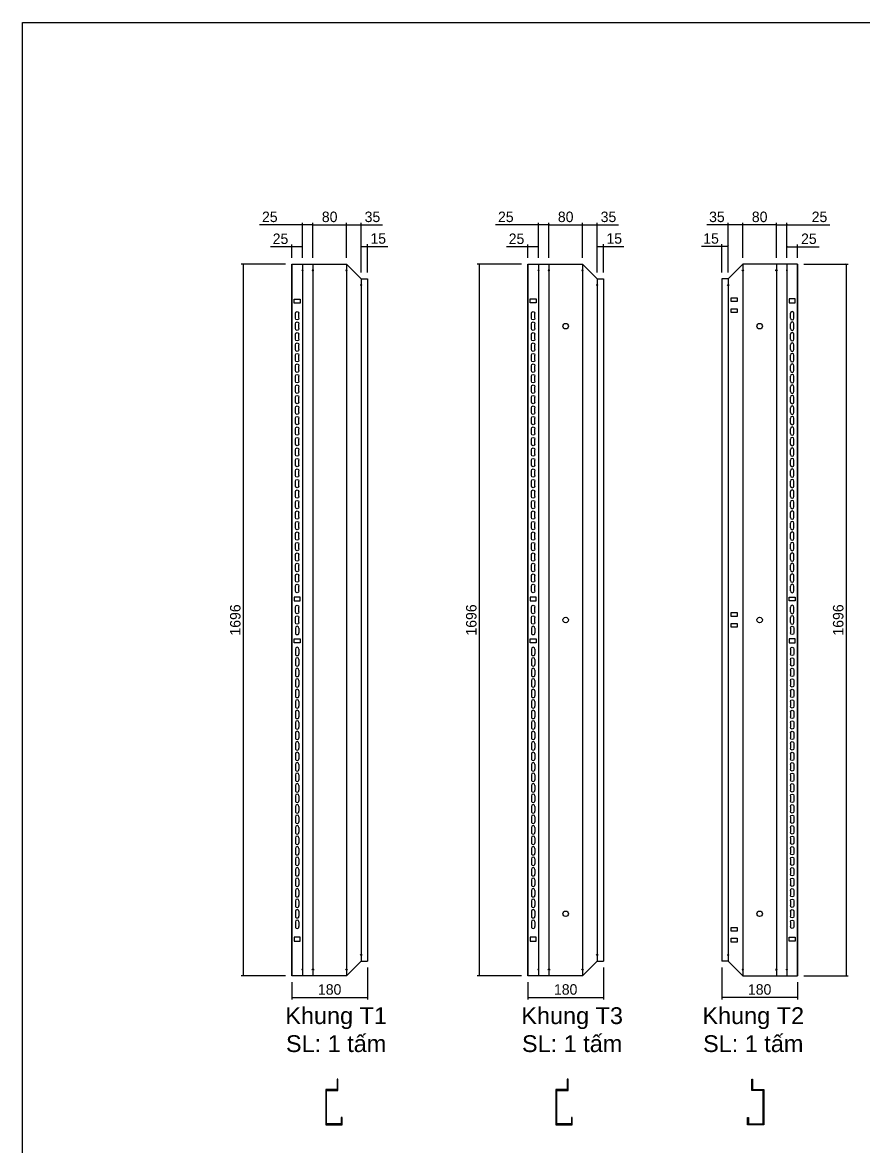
# Model space of a CAD drawing. Header units: millimetres. Extents: x 0 to 7339, y 0 to 5189.
# Drawn here: x 0 to 2005, y 2511 to 5189 of the extents above; entities that cross this region are included whole.
import ezdxf
from ezdxf.enums import TextEntityAlignment as Align

# ---------------------------------------------------------------- set-up
doc = ezdxf.new("R2010")
doc.units = ezdxf.units.MM
doc.layers.add('CNC', color=7, linetype='Continuous')
doc.layers.add('DIM', color=253, linetype='Continuous')
doc.styles.add('Arial', font='arial.ttf')
doc.styles.add('Tahoma (Input Text)', font='tahoma.ttf')
doc.dimstyles.new('An-1', dxfattribs={"dimtxt": 25, "dimasz": 3, "dimexe": 5, "dimexo": 15, "dimgap": 6, "dimtad": 1, "dimdec": 0, "dimtxsty": 'Standard', "dimblk": 'ARCHTICK', "dimcen": 10, "dimclrd": 5, "dimclre": 5, "dimclrt": 3, "dimazin": 3, "dimtfac": 1, "dimtdec": 0, "dimtmove": 0, "dimatfit": 3, "dimldrblk": 'ARCHTICK', "dimlwd": -1, "dimlwe": -1})

# ---------------------------------------------------------------- blocks, each defined once
blk = doc.blocks.new('khungtenAsean2')
at = {"color": 7}
blk.add_lwpolyline([(0, 0), (2970, 0), (2970, -2100), (0, -2100)], close=True, dxfattribs=at)
at = {"color": 1, "style": 'Tahoma (Input Text)', "flags": 8}
for tag, p in [('#03', (506.6, -2019.3)), ('#01', (137.1, -2021.3)), ('#05', (1106.6, -2021.3)), ('#07', (1834.7, -2021.3)), ('#09', (2146.7, -2021.3)), ('#02', (98.5, -2081.3)), ('#04', (486.1, -2081.3)), ('#06', (1065.3, -2081.3)), ('#08', (1817.4, -2081.3)), ('#10', (2146.7, -2081.3))]:
    blk.add_attdef(tag, p, '', height=25, dxfattribs=at)
blk.add_attdef('#11', text='', height=25, dxfattribs=at).set_placement((2915, -2067.3), align=Align.CENTER)
blk = doc.blocks.new('*D1')
at = {"color": 0, "const_width": 0.45}
for points in [[(643.8, 4656.4), (640.8, 4653.4)], [(665.8, 4653.4), (668.8, 4656.4)]]:
    blk.add_lwpolyline(points, dxfattribs=at)
at = {"layer": 'Defpoints', "color": 0, "transparency": 16777216}
for p in [(642.3, 4654.9), (642.3, 4613.6), (667.3, 4613.6)]:
    blk.add_point(p, dxfattribs=at)
at = {"layer": 'DIM', "color": 5, "transparency": 16777216}
for p, q in [((642.3, 4654.9), (590.9, 4654.9)), ((642.3, 4628.6), (642.3, 4659.9)), ((667.3, 4654.9), (642.3, 4654.9)), ((667.3, 4628.6), (667.3, 4659.9))]:
    blk.add_line(p, q, dxfattribs=at)
at = {"layer": 'DIM', "color": 3, "transparency": 16777216, "insert": (615.1, 4673.7), "char_height": 25, "attachment_point": 5}
blk.add_mtext('25', dxfattribs=at)
blk = doc.blocks.new('_ArchTick')
at = {"color": 0, "const_width": 0.15}
blk.add_lwpolyline([(-0.5, -0.5), (0.5, 0.5)], dxfattribs=at)
blk = doc.blocks.new('*D2')
at = {"color": 0, "const_width": 0.45}
for points in [[(668.8, 4708.6), (665.8, 4705.6)], [(690.8, 4705.6), (693.8, 4708.6)]]:
    blk.add_lwpolyline(points, dxfattribs=at)
at = {"layer": 'Defpoints', "color": 0, "transparency": 16777216}
for p in [(692.3, 4707.1), (667.3, 4613.6), (692.3, 4613.6)]:
    blk.add_point(p, dxfattribs=at)
at = {"layer": 'DIM', "color": 5, "transparency": 16777216}
for p, q in [((667.3, 4707.1), (565.4, 4707.1)), ((667.3, 4628.6), (667.3, 4712.1)), ((692.3, 4707.1), (667.3, 4707.1)), ((692.3, 4628.6), (692.3, 4712.1))]:
    blk.add_line(p, q, dxfattribs=at)
at = {"layer": 'DIM', "color": 3, "transparency": 16777216, "insert": (589.6, 4725.9), "char_height": 25, "attachment_point": 5}
blk.add_mtext('25', dxfattribs=at)
blk = doc.blocks.new('*D3')
at = {"color": 0, "const_width": 0.45}
for points in [[(693.8, 4708.6), (690.8, 4705.6)], [(770.8, 4705.6), (773.8, 4708.6)]]:
    blk.add_lwpolyline(points, dxfattribs=at)
at = {"layer": 'Defpoints', "color": 0, "transparency": 16777216}
for p in [(772.3, 4707.1), (692.3, 4613.6), (772.3, 4613.6)]:
    blk.add_point(p, dxfattribs=at)
at = {"layer": 'DIM', "color": 5, "transparency": 16777216}
for p, q in [((692.3, 4628.6), (692.3, 4712.1)), ((692.3, 4707.1), (772.3, 4707.1)), ((772.3, 4628.6), (772.3, 4712.1))]:
    blk.add_line(p, q, dxfattribs=at)
at = {"layer": 'DIM', "color": 3, "transparency": 16777216, "insert": (732.3, 4725.9), "char_height": 25, "attachment_point": 5}
blk.add_mtext('80', dxfattribs=at)
blk = doc.blocks.new('*D4')
at = {"color": 0, "const_width": 0.45}
for points in [[(773.8, 4708.6), (770.8, 4705.6)], [(805.8, 4705.6), (808.8, 4708.6)]]:
    blk.add_lwpolyline(points, dxfattribs=at)
at = {"layer": 'Defpoints', "color": 0, "transparency": 16777216}
for p in [(807.3, 4707.1), (772.3, 4613.6), (807.3, 4578.6)]:
    blk.add_point(p, dxfattribs=at)
at = {"layer": 'DIM', "color": 5, "transparency": 16777216}
for p, q in [((772.3, 4628.6), (772.3, 4712.1)), ((772.3, 4707.1), (807.3, 4707.1)), ((807.3, 4593.6), (807.3, 4712.1)), ((807.3, 4707.1), (858.3, 4707.1))]:
    blk.add_line(p, q, dxfattribs=at)
at = {"layer": 'DIM', "color": 3, "transparency": 16777216, "insert": (834.3, 4725.9), "char_height": 25, "attachment_point": 5}
blk.add_mtext('35', dxfattribs=at)
blk = doc.blocks.new('*D5')
at = {"color": 0, "const_width": 0.45}
for points in [[(808.8, 4657.2), (805.8, 4654.2)], [(820.8, 4654.2), (823.8, 4657.2)]]:
    blk.add_lwpolyline(points, dxfattribs=at)
at = {"layer": 'Defpoints', "color": 0, "transparency": 16777216}
for p in [(822.3, 4655.7), (807.3, 4578.6), (822.3, 4578.6)]:
    blk.add_point(p, dxfattribs=at)
at = {"layer": 'DIM', "color": 5, "transparency": 16777216}
for p, q in [((807.3, 4593.6), (807.3, 4660.7)), ((822.3, 4593.6), (822.3, 4660.7)), ((807.3, 4655.7), (822.3, 4655.7)), ((822.3, 4655.7), (870.9, 4655.7))]:
    blk.add_line(p, q, dxfattribs=at)
at = {"layer": 'DIM', "color": 3, "transparency": 16777216, "insert": (848.1, 4674.4), "char_height": 25, "attachment_point": 5}
blk.add_mtext('15', dxfattribs=at)
blk = doc.blocks.new('*D6')
at = {"color": 0, "const_width": 0.45}
for points in [[(527.6, 4612.1), (524.6, 4615.1)], [(524.6, 2919.1), (527.6, 2916.1)]]:
    blk.add_lwpolyline(points, dxfattribs=at)
at = {"layer": 'Defpoints', "color": 0, "transparency": 16777216}
for p in [(642.3, 4613.6), (526.1, 2917.6), (642.3, 2917.6)]:
    blk.add_point(p, dxfattribs=at)
at = {"layer": 'DIM', "color": 5, "transparency": 16777216}
for p, q in [((627.3, 4613.6), (521.1, 4613.6)), ((526.1, 4613.6), (526.1, 2917.6)), ((627.3, 2917.6), (521.1, 2917.6))]:
    blk.add_line(p, q, dxfattribs=at)
at = {"layer": 'DIM', "color": 3, "transparency": 16777216, "insert": (507.4, 3765.6), "char_height": 25, "attachment_point": 5, "rotation": 90}
blk.add_mtext('1696', dxfattribs=at)
blk = doc.blocks.new('*D7')
at = {"color": 0, "const_width": 0.45}
for points in [[(643.8, 2867.8), (640.8, 2864.8)], [(820.8, 2864.8), (823.8, 2867.8)]]:
    blk.add_lwpolyline(points, dxfattribs=at)
at = {"layer": 'Defpoints', "color": 0, "transparency": 16777216}
for p in [(822.3, 2952.6), (642.3, 2917.6), (822.3, 2866.3)]:
    blk.add_point(p, dxfattribs=at)
at = {"layer": 'DIM', "color": 5, "transparency": 16777216}
for p, q in [((822.3, 2937.6), (822.3, 2861.3)), ((642.3, 2902.6), (642.3, 2861.3)), ((642.3, 2866.3), (822.3, 2866.3))]:
    blk.add_line(p, q, dxfattribs=at)
at = {"layer": 'DIM', "color": 3, "transparency": 16777216, "insert": (732.3, 2885.1), "char_height": 25, "attachment_point": 5}
blk.add_mtext('180', dxfattribs=at)
blk = doc.blocks.new('A$C143B6121')
at = {"color": 2}
for p, q in [((3.2, 8.5), (14.7, 8.5)), ((3.2, 0), (14.7, 0))]:
    blk.add_line(p, q, dxfattribs=at)
for centre, start, end in [((3.2, 4.3), 90, 270), ((14.7, 4.3), 270, 90)]:
    blk.add_arc(centre, 4.25, start, end, dxfattribs=at)
blk = doc.blocks.new('f3daunguoc')
at = {"layer": 'CNC', "color": 2, "lineweight": -3}
blk.add_circle((0, 0), 1.5, dxfattribs=at)
blk = doc.blocks.new('f2dauxuoi')
at = {"layer": 'CNC', "color": 2, "lineweight": -3}
blk.add_circle((0, 0), 1, dxfattribs=at)
blk = doc.blocks.new('*D8')
at = {"color": 0, "const_width": 0.45}
for points in [[(1206.4, 4656.4), (1203.4, 4653.4)], [(1228.4, 4653.4), (1231.4, 4656.4)]]:
    blk.add_lwpolyline(points, dxfattribs=at)
at = {"layer": 'Defpoints', "color": 0, "transparency": 16777216}
for p in [(1204.9, 4654.9), (1204.9, 4613.6), (1229.9, 4613.6)]:
    blk.add_point(p, dxfattribs=at)
at = {"layer": 'DIM', "color": 5, "transparency": 16777216}
for p, q in [((1204.9, 4654.9), (1153.5, 4654.9)), ((1204.9, 4628.6), (1204.9, 4659.9)), ((1229.9, 4654.9), (1204.9, 4654.9)), ((1229.9, 4628.6), (1229.9, 4659.9))]:
    blk.add_line(p, q, dxfattribs=at)
at = {"layer": 'DIM', "color": 3, "transparency": 16777216, "insert": (1177.7, 4673.7), "char_height": 25, "attachment_point": 5}
blk.add_mtext('25', dxfattribs=at)
blk = doc.blocks.new('*D9')
at = {"color": 0, "const_width": 0.45}
for points in [[(1231.4, 4708.6), (1228.4, 4705.6)], [(1253.4, 4705.6), (1256.4, 4708.6)]]:
    blk.add_lwpolyline(points, dxfattribs=at)
at = {"layer": 'Defpoints', "color": 0, "transparency": 16777216}
for p in [(1254.9, 4707.1), (1229.9, 4613.6), (1254.9, 4613.6)]:
    blk.add_point(p, dxfattribs=at)
at = {"layer": 'DIM', "color": 5, "transparency": 16777216}
for p, q in [((1229.9, 4707.1), (1128, 4707.1)), ((1229.9, 4628.6), (1229.9, 4712.1)), ((1254.9, 4707.1), (1229.9, 4707.1)), ((1254.9, 4628.6), (1254.9, 4712.1))]:
    blk.add_line(p, q, dxfattribs=at)
at = {"layer": 'DIM', "color": 3, "transparency": 16777216, "insert": (1152.2, 4725.9), "char_height": 25, "attachment_point": 5}
blk.add_mtext('25', dxfattribs=at)
blk = doc.blocks.new('*D10')
at = {"color": 0, "const_width": 0.45}
for points in [[(1256.4, 4708.6), (1253.4, 4705.6)], [(1333.4, 4705.6), (1336.4, 4708.6)]]:
    blk.add_lwpolyline(points, dxfattribs=at)
at = {"layer": 'Defpoints', "color": 0, "transparency": 16777216}
for p in [(1334.9, 4707.1), (1254.9, 4613.6), (1334.9, 4613.6)]:
    blk.add_point(p, dxfattribs=at)
at = {"layer": 'DIM', "color": 5, "transparency": 16777216}
for p, q in [((1254.9, 4628.6), (1254.9, 4712.1)), ((1254.9, 4707.1), (1334.9, 4707.1)), ((1334.9, 4628.6), (1334.9, 4712.1))]:
    blk.add_line(p, q, dxfattribs=at)
at = {"layer": 'DIM', "color": 3, "transparency": 16777216, "insert": (1294.9, 4725.9), "char_height": 25, "attachment_point": 5}
blk.add_mtext('80', dxfattribs=at)
blk = doc.blocks.new('*D11')
at = {"color": 0, "const_width": 0.45}
for points in [[(1336.4, 4708.6), (1333.4, 4705.6)], [(1368.4, 4705.6), (1371.4, 4708.6)]]:
    blk.add_lwpolyline(points, dxfattribs=at)
at = {"layer": 'Defpoints', "color": 0, "transparency": 16777216}
for p in [(1369.9, 4707.1), (1334.9, 4613.6), (1369.9, 4578.6)]:
    blk.add_point(p, dxfattribs=at)
at = {"layer": 'DIM', "color": 5, "transparency": 16777216}
for p, q in [((1334.9, 4628.6), (1334.9, 4712.1)), ((1334.9, 4707.1), (1369.9, 4707.1)), ((1369.9, 4593.6), (1369.9, 4712.1)), ((1369.9, 4707.1), (1420.9, 4707.1))]:
    blk.add_line(p, q, dxfattribs=at)
at = {"layer": 'DIM', "color": 3, "transparency": 16777216, "insert": (1396.9, 4725.9), "char_height": 25, "attachment_point": 5}
blk.add_mtext('35', dxfattribs=at)
blk = doc.blocks.new('*D12')
at = {"color": 0, "const_width": 0.45}
for points in [[(1371.4, 4657.2), (1368.4, 4654.2)], [(1383.4, 4654.2), (1386.4, 4657.2)]]:
    blk.add_lwpolyline(points, dxfattribs=at)
at = {"layer": 'Defpoints', "color": 0, "transparency": 16777216}
for p in [(1384.9, 4655.7), (1369.9, 4578.6), (1384.9, 4578.6)]:
    blk.add_point(p, dxfattribs=at)
at = {"layer": 'DIM', "color": 5, "transparency": 16777216}
for p, q in [((1369.9, 4593.6), (1369.9, 4660.7)), ((1384.9, 4593.6), (1384.9, 4660.7)), ((1369.9, 4655.7), (1384.9, 4655.7)), ((1384.9, 4655.7), (1433.6, 4655.7))]:
    blk.add_line(p, q, dxfattribs=at)
at = {"layer": 'DIM', "color": 3, "transparency": 16777216, "insert": (1410.7, 4674.4), "char_height": 25, "attachment_point": 5}
blk.add_mtext('15', dxfattribs=at)
blk = doc.blocks.new('*D13')
at = {"color": 0, "const_width": 0.45}
for points in [[(1090.2, 4612.1), (1087.2, 4615.1)], [(1087.2, 2919.1), (1090.2, 2916.1)]]:
    blk.add_lwpolyline(points, dxfattribs=at)
at = {"layer": 'Defpoints', "color": 0, "transparency": 16777216}
for p in [(1204.9, 4613.6), (1088.7, 2917.6), (1204.9, 2917.6)]:
    blk.add_point(p, dxfattribs=at)
at = {"layer": 'DIM', "color": 5, "transparency": 16777216}
for p, q in [((1189.9, 4613.6), (1083.7, 4613.6)), ((1088.7, 4613.6), (1088.7, 2917.6)), ((1189.9, 2917.6), (1083.7, 2917.6))]:
    blk.add_line(p, q, dxfattribs=at)
at = {"layer": 'DIM', "color": 3, "transparency": 16777216, "insert": (1070, 3765.6), "char_height": 25, "attachment_point": 5, "rotation": 90}
blk.add_mtext('1696', dxfattribs=at)
blk = doc.blocks.new('*D14')
at = {"color": 0, "const_width": 0.45}
for points in [[(1206.4, 2867.8), (1203.4, 2864.8)], [(1383.4, 2864.8), (1386.4, 2867.8)]]:
    blk.add_lwpolyline(points, dxfattribs=at)
at = {"layer": 'Defpoints', "color": 0, "transparency": 16777216}
for p in [(1384.9, 2952.6), (1204.9, 2917.6), (1384.9, 2866.3)]:
    blk.add_point(p, dxfattribs=at)
at = {"layer": 'DIM', "color": 5, "transparency": 16777216}
for p, q in [((1384.9, 2937.6), (1384.9, 2861.3)), ((1204.9, 2902.6), (1204.9, 2861.3)), ((1204.9, 2866.3), (1384.9, 2866.3))]:
    blk.add_line(p, q, dxfattribs=at)
at = {"layer": 'DIM', "color": 3, "transparency": 16777216, "insert": (1294.9, 2885.1), "char_height": 25, "attachment_point": 5}
blk.add_mtext('180', dxfattribs=at)
blk = doc.blocks.new('*D15')
at = {"color": 0, "const_width": 0.45}
for points in [[(1823.8, 4656.4), (1820.8, 4653.4)], [(1845.8, 4653.4), (1848.8, 4656.4)]]:
    blk.add_lwpolyline(points, dxfattribs=at)
at = {"layer": 'Defpoints', "color": 0, "transparency": 16777216}
for p in [(1847.3, 4654.9), (1822.3, 4613.6), (1847.3, 4613.6)]:
    blk.add_point(p, dxfattribs=at)
at = {"layer": 'DIM', "color": 5, "transparency": 16777216}
for p, q in [((1822.3, 4628.6), (1822.3, 4659.9)), ((1822.3, 4654.9), (1847.3, 4654.9)), ((1847.3, 4628.6), (1847.3, 4659.9)), ((1847.3, 4654.9), (1898.8, 4654.9))]:
    blk.add_line(p, q, dxfattribs=at)
at = {"layer": 'DIM', "color": 3, "transparency": 16777216, "insert": (1874.6, 4673.7), "char_height": 25, "attachment_point": 5}
blk.add_mtext('25', dxfattribs=at)
blk = doc.blocks.new('*D16')
at = {"color": 0, "const_width": 0.45}
for points in [[(1798.8, 4708.6), (1795.8, 4705.6)], [(1820.8, 4705.6), (1823.8, 4708.6)]]:
    blk.add_lwpolyline(points, dxfattribs=at)
at = {"layer": 'Defpoints', "color": 0, "transparency": 16777216}
for p in [(1797.3, 4707.1), (1797.3, 4613.6), (1822.3, 4613.6)]:
    blk.add_point(p, dxfattribs=at)
at = {"layer": 'DIM', "color": 5, "transparency": 16777216}
for p, q in [((1797.3, 4628.6), (1797.3, 4712.1)), ((1797.3, 4707.1), (1822.3, 4707.1)), ((1822.3, 4628.6), (1822.3, 4712.1)), ((1822.3, 4707.1), (1924.2, 4707.1))]:
    blk.add_line(p, q, dxfattribs=at)
at = {"layer": 'DIM', "color": 3, "transparency": 16777216, "insert": (1900, 4725.9), "char_height": 25, "attachment_point": 5}
blk.add_mtext('25', dxfattribs=at)
blk = doc.blocks.new('*D17')
at = {"color": 0, "const_width": 0.45}
for points in [[(1718.8, 4708.6), (1715.8, 4705.6)], [(1795.8, 4705.6), (1798.8, 4708.6)]]:
    blk.add_lwpolyline(points, dxfattribs=at)
at = {"layer": 'Defpoints', "color": 0, "transparency": 16777216}
for p in [(1717.3, 4707.1), (1717.3, 4613.6), (1797.3, 4613.6)]:
    blk.add_point(p, dxfattribs=at)
at = {"layer": 'DIM', "color": 5, "transparency": 16777216}
for p, q in [((1717.3, 4628.6), (1717.3, 4712.1)), ((1797.3, 4707.1), (1717.3, 4707.1)), ((1797.3, 4628.6), (1797.3, 4712.1))]:
    blk.add_line(p, q, dxfattribs=at)
at = {"layer": 'DIM', "color": 3, "transparency": 16777216, "insert": (1757.3, 4725.9), "char_height": 25, "attachment_point": 5}
blk.add_mtext('80', dxfattribs=at)
blk = doc.blocks.new('*D18')
at = {"color": 0, "const_width": 0.45}
for points in [[(1683.8, 4708.6), (1680.8, 4705.6)], [(1715.8, 4705.6), (1718.8, 4708.6)]]:
    blk.add_lwpolyline(points, dxfattribs=at)
at = {"layer": 'Defpoints', "color": 0, "transparency": 16777216}
for p in [(1682.3, 4707.1), (1717.3, 4613.6), (1682.3, 4578.6)]:
    blk.add_point(p, dxfattribs=at)
at = {"layer": 'DIM', "color": 5, "transparency": 16777216}
for p, q in [((1682.3, 4707.1), (1631.4, 4707.1)), ((1682.3, 4593.6), (1682.3, 4712.1)), ((1717.3, 4707.1), (1682.3, 4707.1)), ((1717.3, 4628.6), (1717.3, 4712.1))]:
    blk.add_line(p, q, dxfattribs=at)
at = {"layer": 'DIM', "color": 3, "transparency": 16777216, "insert": (1655.4, 4725.9), "char_height": 25, "attachment_point": 5}
blk.add_mtext('35', dxfattribs=at)
blk = doc.blocks.new('*D19')
at = {"color": 0, "const_width": 0.45}
for points in [[(1668.8, 4657.2), (1665.8, 4654.2)], [(1680.8, 4654.2), (1683.8, 4657.2)]]:
    blk.add_lwpolyline(points, dxfattribs=at)
at = {"layer": 'Defpoints', "color": 0, "transparency": 16777216}
for p in [(1667.3, 4655.7), (1667.3, 4578.6), (1682.3, 4578.6)]:
    blk.add_point(p, dxfattribs=at)
at = {"layer": 'DIM', "color": 5, "transparency": 16777216}
for p, q in [((1667.3, 4593.6), (1667.3, 4660.7)), ((1682.3, 4593.6), (1682.3, 4660.7)), ((1667.3, 4655.7), (1618.7, 4655.7)), ((1682.3, 4655.7), (1667.3, 4655.7))]:
    blk.add_line(p, q, dxfattribs=at)
at = {"layer": 'DIM', "color": 3, "transparency": 16777216, "insert": (1641.5, 4674.4), "char_height": 25, "attachment_point": 5}
blk.add_mtext('15', dxfattribs=at)
blk = doc.blocks.new('*D20')
at = {"color": 0, "const_width": 0.45}
for points in [[(1965, 4612.1), (1962, 4615.1)], [(1962, 2919.1), (1965, 2916.1)]]:
    blk.add_lwpolyline(points, dxfattribs=at)
at = {"layer": 'Defpoints', "color": 0, "transparency": 16777216}
for p in [(1847.3, 4613.6), (1847.3, 2917.6), (1963.5, 2917.6)]:
    blk.add_point(p, dxfattribs=at)
at = {"layer": 'DIM', "color": 5, "transparency": 16777216}
for p, q in [((1862.3, 4613.6), (1968.5, 4613.6)), ((1963.5, 4613.6), (1963.5, 2917.6)), ((1862.3, 2917.6), (1968.5, 2917.6))]:
    blk.add_line(p, q, dxfattribs=at)
at = {"layer": 'DIM', "color": 3, "transparency": 16777216, "insert": (1944.7, 3765.6), "char_height": 25, "attachment_point": 5, "rotation": 90}
blk.add_mtext('1696', dxfattribs=at)
blk = doc.blocks.new('*D21')
at = {"color": 0, "const_width": 0.45}
for points in [[(1668.8, 2867.8), (1665.8, 2864.8)], [(1845.8, 2864.8), (1848.8, 2867.8)]]:
    blk.add_lwpolyline(points, dxfattribs=at)
at = {"layer": 'Defpoints', "color": 0, "transparency": 16777216}
for p in [(1667.3, 2952.6), (1847.3, 2917.6), (1667.3, 2866.3)]:
    blk.add_point(p, dxfattribs=at)
at = {"layer": 'DIM', "color": 5, "transparency": 16777216}
for p, q in [((1667.3, 2937.6), (1667.3, 2861.3)), ((1847.3, 2902.6), (1847.3, 2861.3)), ((1847.3, 2866.3), (1667.3, 2866.3))]:
    blk.add_line(p, q, dxfattribs=at)
at = {"layer": 'DIM', "color": 3, "transparency": 16777216, "insert": (1757.3, 2885.1), "char_height": 25, "attachment_point": 5}
blk.add_mtext('180', dxfattribs=at)

msp = doc.modelspace()

# ---------------------------------------------------------------- linework, layer by layer
at = {"color": 7}
for p, q in [((642.3, 4613.6), (642.3, 2917.6)), ((667.3, 4613.6), (667.3, 2917.6)), ((692.3, 4613.6), (692.3, 2917.6)), ((772.3, 4613.6), (772.3, 2917.6)), ((1204.9, 4613.6), (1204.9, 2917.6)), ((1229.9, 4613.6), (1229.9, 2917.6)), ((1254.9, 4613.6), (1254.9, 2917.6)), ((1334.9, 4613.6), (1334.9, 2917.6)), ((1717.3, 4613.6), (1717.3, 2917.6)), ((1797.3, 4613.6), (1797.3, 2917.6)), ((1822.3, 4613.6), (1822.3, 2917.6)), ((1847.3, 4613.6), (1847.3, 2917.6)), ((807.3, 4578.6), (807.3, 2952.6)), ((822.3, 4578.6), (822.3, 2952.6)), ((1369.9, 4578.6), (1369.9, 2952.6)), ((1384.9, 4578.6), (1384.9, 2952.6)), ((1667.3, 4578.6), (1667.3, 2952.6)), ((1682.3, 4578.6), (1682.3, 2952.6))]:
    msp.add_line(p, q, dxfattribs=at)
for points in [[(772.3, 2917.6), (642.3, 2917.6), (642.3, 4613.6), (772.3, 4613.6)], [(772.3, 4613.6), (807.3, 4578.6), (822.3, 4578.6)], [(1334.9, 2917.6), (1204.9, 2917.6), (1204.9, 4613.6), (1334.9, 4613.6)], [(1334.9, 4613.6), (1369.9, 4578.6), (1384.9, 4578.6)], [(1717.3, 4613.6), (1682.3, 4578.6), (1667.3, 4578.6)], [(1717.3, 2917.6), (1847.3, 2917.6), (1847.3, 4613.6), (1717.3, 4613.6)], [(822.3, 4578.6), (822.3, 2952.6)], [(1384.9, 4578.6), (1384.9, 2952.6)], [(1667.3, 4578.6), (1667.3, 2952.6)], [(772.3, 2917.6), (807.3, 2952.6), (822.3, 2952.6)], [(1334.9, 2917.6), (1369.9, 2952.6), (1384.9, 2952.6)], [(1717.3, 2917.6), (1682.3, 2952.6), (1667.3, 2952.6)]]:
    msp.add_lwpolyline(points, dxfattribs=at)
at = {"color": 2}
for points in [[(662.3, 4520.5), (647.3, 4520.5), (647.3, 4529.8), (662.3, 4529.8)], [(1224.9, 4521.5), (1209.9, 4521.5), (1209.9, 4530.8), (1224.9, 4530.8)], [(1689.3, 4533.1), (1703.3, 4533.1), (1703.3, 4524.1), (1689.3, 4524.1)], [(1827.3, 4521.5), (1842.3, 4521.5), (1842.3, 4530.8), (1827.3, 4530.8)], [(1689.3, 4507.1), (1703.3, 4507.1), (1703.3, 4498.1), (1689.3, 4498.1)], [(662.3, 3820.3), (647.3, 3820.3), (647.3, 3811), (662.3, 3811)], [(1224.9, 3820.3), (1209.9, 3820.3), (1209.9, 3811), (1224.9, 3811)], [(1827.3, 3820.3), (1842.3, 3820.3), (1842.3, 3811), (1827.3, 3811)], [(1689.3, 3783.1), (1703.3, 3783.1), (1703.3, 3774.1), (1689.3, 3774.1)], [(1689.3, 3757.1), (1703.3, 3757.1), (1703.3, 3748.1), (1689.3, 3748.1)], [(662.3, 3711), (647.3, 3711), (647.3, 3720.3), (662.3, 3720.3)], [(1224.9, 3711), (1209.9, 3711), (1209.9, 3720.3), (1224.9, 3720.3)], [(1827.3, 3711), (1842.3, 3711), (1842.3, 3720.3), (1827.3, 3720.3)], [(1689.3, 3033.1), (1703.3, 3033.1), (1703.3, 3024.1), (1689.3, 3024.1)], [(662.3, 3009.8), (647.3, 3009.8), (647.3, 3000.5), (662.3, 3000.5)], [(1224.9, 3009.8), (1209.9, 3009.8), (1209.9, 3000.5), (1224.9, 3000.5)], [(1689.3, 3007.1), (1703.3, 3007.1), (1703.3, 2998.1), (1689.3, 2998.1)], [(1827.3, 3009.8), (1842.3, 3009.8), (1842.3, 3000.5), (1827.3, 3000.5)]]:
    msp.add_lwpolyline(points, close=True, dxfattribs=at)
at = {"color": 7}
for points in [[(750, 2646.9), (723, 2646.9), (723, 2562.9), (762, 2562.9), (762, 2579.9), (760, 2579.9), (760, 2564.9), (725, 2564.9), (725, 2644.9), (752, 2644.9), (752, 2671.9), (750, 2671.9)], [(1298.6, 2646.9), (1271.6, 2646.9), (1271.6, 2562.9), (1310.6, 2562.9), (1310.6, 2579.9), (1308.6, 2579.9), (1308.6, 2564.9), (1273.6, 2564.9), (1273.6, 2644.9), (1300.6, 2644.9), (1300.6, 2671.9), (1298.6, 2671.9)], [(1740.6, 2646.9), (1767.6, 2646.9), (1767.6, 2562.9), (1728.6, 2562.9), (1728.6, 2579.9), (1730.6, 2579.9), (1730.6, 2564.9), (1765.6, 2564.9), (1765.6, 2644.9), (1738.6, 2644.9), (1738.6, 2671.9), (1740.6, 2671.9)]]:
    msp.add_lwpolyline(points, close=True, dxfattribs=at)
at = {"color": 2}
for centre in [(1294.9, 4465.6), (1757.3, 4465.6), (1294.9, 3765.6), (1757.3, 3765.6), (1294.9, 3065.6), (1757.3, 3065.6)]:
    msp.add_circle(centre, 6.5, dxfattribs=at)

# ---------------------------------------------------------------- block references
at = {"color": 7, "xscale": 2.471040000003995, "yscale": 2.471040000003995, "zscale": 2.471040000003995}
msp.add_blockref('khungtenAsean2', (0, 5189.2), dxfattribs=at)
at = {"lineweight": -3}
for name, p in [('f2dauxuoi', (667.3, 4598.6)), ('f2dauxuoi', (1229.9, 4598.6)), ('f3daunguoc', (807.3, 2967.6)), ('f3daunguoc', (1369.9, 2967.6)), ('f3daunguoc', (692.3, 2932.6)), ('f3daunguoc', (772.3, 2932.6)), ('f3daunguoc', (1254.9, 2932.6)), ('f3daunguoc', (1334.9, 2932.6))]:
    msp.add_blockref(name, p, dxfattribs=at)
at = {"lineweight": -3, "xscale": -1, "rotation": 180}
for name, p in [('f3daunguoc', (692.3, 4598.6)), ('f3daunguoc', (772.3, 4598.6)), ('f3daunguoc', (1254.9, 4598.6)), ('f3daunguoc', (1334.9, 4598.6)), ('f3daunguoc', (807.3, 4563.6)), ('f3daunguoc', (1369.9, 4563.6)), ('f2dauxuoi', (667.3, 2932.6)), ('f2dauxuoi', (1229.9, 2932.6))]:
    msp.add_blockref(name, p, dxfattribs=at)
at = {"lineweight": -3, "rotation": 180}
for name, p in [('f3daunguoc', (1717.3, 4598.6)), ('f3daunguoc', (1797.3, 4598.6)), ('f3daunguoc', (1682.3, 4563.6)), ('f2dauxuoi', (1822.3, 2932.6))]:
    msp.add_blockref(name, p, dxfattribs=at)
at = {"lineweight": -3, "xscale": -1}
for name, p in [('f2dauxuoi', (1822.3, 4598.6)), ('f3daunguoc', (1682.3, 2967.6)), ('f3daunguoc', (1717.3, 2932.6)), ('f3daunguoc', (1797.3, 2932.6))]:
    msp.add_blockref(name, p, dxfattribs=at)
at = {"color": 7, "xscale": -1}
for p, rotation in [((650.5, 4481.6), 270), ((1213.1, 4481.6), 270), ((650.5, 4456.6), 270), ((1213.1, 4456.6), 270), ((650.5, 4431.6), 270), ((1213.1, 4431.6), 270), ((650.5, 4406.6), 270), ((1213.1, 4406.6), 270), ((650.5, 4381.6), 270), ((1213.1, 4381.6), 270), ((650.5, 4356.6), 270), ((1213.1, 4356.6), 270), ((650.5, 4331.6), 270), ((1213.1, 4331.6), 270), ((650.5, 4306.6), 270), ((1213.1, 4306.6), 270), ((650.5, 4281.6), 270), ((1213.1, 4281.6), 270), ((650.5, 4256.6), 270), ((1213.1, 4256.6), 270), ((650.5, 4231.6), 270), ((1213.1, 4231.6), 270), ((650.5, 4206.6), 270), ((1213.1, 4206.6), 270), ((650.5, 4181.6), 270), ((1213.1, 4181.6), 270), ((650.5, 4156.6), 270), ((1213.1, 4156.6), 270), ((650.5, 4131.6), 270), ((650.5, 4106.6), 270), ((1213.1, 4131.6), 270), ((1213.1, 4106.6), 270), ((650.5, 4081.6), 270), ((1213.1, 4081.6), 270), ((650.5, 4056.6), 270), ((1213.1, 4056.6), 270), ((650.5, 4031.6), 270), ((1213.1, 4031.6), 270), ((650.5, 4006.6), 270), ((1213.1, 4006.6), 270), ((650.5, 3981.6), 270), ((1213.1, 3981.6), 270), ((650.5, 3956.6), 270), ((1213.1, 3956.6), 270), ((650.5, 3931.6), 270), ((1213.1, 3931.6), 270), ((650.5, 3906.6), 270), ((1213.1, 3906.6), 270), ((650.5, 3881.6), 270), ((1213.1, 3881.6), 270), ((650.5, 3856.6), 270), ((1213.1, 3856.6), 270), ((650.5, 3831.6), 270), ((1213.1, 3831.6), 270), ((650.5, 3781.6), 270), ((1213.1, 3781.6), 270), ((650.5, 3756.6), 270), ((1213.1, 3756.6), 270), ((1839.1, 3749.6), 90), ((1839.1, 3699.6), 90), ((1839.1, 3674.6), 90), ((1839.1, 3649.6), 90), ((1839.1, 3624.6), 90), ((1839.1, 3599.6), 90), ((1839.1, 3574.6), 90), ((1839.1, 3549.6), 90), ((1839.1, 3524.6), 90), ((1839.1, 3499.6), 90), ((1839.1, 3474.6), 90), ((1839.1, 3449.6), 90), ((1839.1, 3424.6), 90), ((1839.1, 3399.6), 90), ((1839.1, 3374.6), 90), ((1839.1, 3349.6), 90), ((1839.1, 3324.6), 90), ((1839.1, 3299.6), 90), ((1839.1, 3274.6), 90), ((1839.1, 3249.6), 90), ((1839.1, 3224.6), 90), ((1839.1, 3199.6), 90), ((1839.1, 3174.6), 90), ((1839.1, 3149.6), 90), ((1839.1, 3124.6), 90), ((1839.1, 3099.6), 90), ((1839.1, 3074.6), 90), ((1839.1, 3049.6), 90)]:
    msp.add_blockref('A$C143B6121', p, dxfattribs=dict(at, rotation=rotation))
at = {"color": 7}
for p, rotation in [((1839.1, 4481.6), 90), ((1839.1, 4456.6), 90), ((1839.1, 4431.6), 90), ((1839.1, 4406.6), 90), ((1839.1, 4381.6), 90), ((1839.1, 4356.6), 90), ((1839.1, 4331.6), 90), ((1839.1, 4306.6), 90), ((1839.1, 4281.6), 90), ((1839.1, 4256.6), 90), ((1839.1, 4231.6), 90), ((1839.1, 4206.6), 90), ((1839.1, 4181.6), 90), ((1839.1, 4156.6), 90), ((1839.1, 4131.6), 90), ((1839.1, 4106.6), 90), ((1839.1, 4081.6), 90), ((1839.1, 4056.6), 90), ((1839.1, 4031.6), 90), ((1839.1, 4006.6), 90), ((1839.1, 3981.6), 90), ((1839.1, 3956.6), 90), ((1839.1, 3931.6), 90), ((1839.1, 3906.6), 90), ((1839.1, 3881.6), 90), ((1839.1, 3856.6), 90), ((1839.1, 3831.6), 90), ((1839.1, 3781.6), 90), ((650.5, 3749.6), 270), ((1213.1, 3749.6), 270), ((1839.1, 3756.6), 90), ((650.5, 3699.6), 270), ((1213.1, 3699.6), 270), ((650.5, 3674.6), 270), ((1213.1, 3674.6), 270), ((650.5, 3649.6), 270), ((1213.1, 3649.6), 270), ((650.5, 3624.6), 270), ((1213.1, 3624.6), 270), ((650.5, 3599.6), 270), ((1213.1, 3599.6), 270), ((650.5, 3574.6), 270), ((1213.1, 3574.6), 270), ((650.5, 3549.6), 270), ((1213.1, 3549.6), 270), ((650.5, 3524.6), 270), ((1213.1, 3524.6), 270), ((650.5, 3499.6), 270), ((1213.1, 3499.6), 270), ((650.5, 3474.6), 270), ((1213.1, 3474.6), 270), ((650.5, 3449.6), 270), ((1213.1, 3449.6), 270), ((650.5, 3424.6), 270), ((1213.1, 3424.6), 270), ((650.5, 3399.6), 270), ((650.5, 3374.6), 270), ((1213.1, 3399.6), 270), ((1213.1, 3374.6), 270), ((650.5, 3349.6), 270), ((1213.1, 3349.6), 270), ((650.5, 3324.6), 270), ((1213.1, 3324.6), 270), ((650.5, 3299.6), 270), ((1213.1, 3299.6), 270), ((650.5, 3274.6), 270), ((1213.1, 3274.6), 270), ((650.5, 3249.6), 270), ((1213.1, 3249.6), 270), ((650.5, 3224.6), 270), ((1213.1, 3224.6), 270), ((650.5, 3199.6), 270), ((1213.1, 3199.6), 270), ((650.5, 3174.6), 270), ((1213.1, 3174.6), 270), ((650.5, 3149.6), 270), ((1213.1, 3149.6), 270), ((650.5, 3124.6), 270), ((1213.1, 3124.6), 270), ((650.5, 3099.6), 270), ((1213.1, 3099.6), 270), ((650.5, 3074.6), 270), ((1213.1, 3074.6), 270), ((650.5, 3049.6), 270), ((1213.1, 3049.6), 270)]:
    msp.add_blockref('A$C143B6121', p, dxfattribs=dict(at, rotation=rotation))

# ---------------------------------------------------------------- texts
at = {"color": 7, "char_height": 40, "width": 594.894, "attachment_point": 5, "style": 'Arial'}
for s, insert in [('Khung T1\\PSL: 1 tấm', (747.7, 2789.2)), ('Khung T3\\PSL: 1 tấm', (1310.3, 2789.2)), ('Khung T2\\PSL: 1 tấm', (1742, 2789.2))]:
    msp.add_mtext(s, dxfattribs=dict(at, insert=insert))

# ---------------------------------------------------------------- dimensions: what is measured, and where the dimension line sits
at = {"layer": 'DIM', "color": 7}
for base, p1, p2, picture, middle in [((692.3, 4707.1), (667.3, 4613.6), (692.3, 4613.6), '*D2', (589.6, 4707.1)), ((1254.9, 4707.1), (1229.9, 4613.6), (1254.9, 4613.6), '*D9', (1152.2, 4707.1))]:
    dim = msp.add_linear_dim(base=base, p1=p1, p2=p2, dimstyle='An-1', dxfattribs=at)
    dim.commit()
    dim.dimension.update_dxf_attribs({"geometry": picture, "text_midpoint": middle, "dimtype": 160})
for base, p1, p2, picture, middle in [((772.3, 4707.1), (692.3, 4613.6), (772.3, 4613.6), '*D3', (732.3, 4725.9)), ((807.3, 4707.1), (772.3, 4613.6), (807.3, 4578.6), '*D4', (834.3, 4725.9)), ((1334.9, 4707.1), (1254.9, 4613.6), (1334.9, 4613.6), '*D10', (1294.9, 4725.9)), ((1369.9, 4707.1), (1334.9, 4613.6), (1369.9, 4578.6), '*D11', (1396.9, 4725.9)), ((642.3, 4654.9), (667.3, 4613.6), (642.3, 4613.6), '*D1', (615.1, 4673.7)), ((822.3, 4655.7), (807.3, 4578.6), (822.3, 4578.6), '*D5', (848.1, 4674.4)), ((1204.9, 4654.9), (1229.9, 4613.6), (1204.9, 4613.6), '*D8', (1177.7, 4673.7)), ((1384.9, 4655.7), (1369.9, 4578.6), (1384.9, 4578.6), '*D12', (1410.7, 4674.4))]:
    dim = msp.add_linear_dim(base=base, p1=p1, p2=p2, dimstyle='An-1', dxfattribs=at)
    dim.commit()
    dim.dimension.update_dxf_attribs({"geometry": picture, "text_midpoint": middle})
for base, p1, p2, angle, picture, middle in [((1682.3, 4707.1), (1717.3, 4613.6), (1682.3, 4578.6), 180, '*D18', (1655.4, 4725.9)), ((1717.3, 4707.1), (1797.3, 4613.6), (1717.3, 4613.6), 180, '*D17', (1757.3, 4725.9)), ((1667.3, 4655.7), (1682.3, 4578.6), (1667.3, 4578.6), 180, '*D19', (1641.5, 4674.4)), ((1847.3, 4654.9), (1822.3, 4613.6), (1847.3, 4613.6), 180, '*D15', (1874.6, 4673.7)), ((526.1, 2917.6), (642.3, 4613.6), (642.3, 2917.6), 90, '*D6', (507.4, 3765.6)), ((1088.7, 2917.6), (1204.9, 4613.6), (1204.9, 2917.6), 90, '*D13', (1070, 3765.6)), ((1963.5, 2917.6), (1847.3, 4613.6), (1847.3, 2917.6), 90, '*D20', (1944.7, 3765.6))]:
    dim = msp.add_linear_dim(base=base, p1=p1, p2=p2, angle=angle, dimstyle='An-1', dxfattribs=at)
    dim.commit()
    dim.dimension.update_dxf_attribs({"geometry": picture, "text_midpoint": middle})
dim = msp.add_linear_dim(base=(1797.3, 4707.1), p1=(1822.3, 4613.6), p2=(1797.3, 4613.6), angle=180, dimstyle='An-1', dxfattribs=at)
dim.commit()
dim.dimension.update_dxf_attribs({"geometry": '*D16', "text_midpoint": (1900, 4707.1), "dimtype": 160})
at = {"layer": 'DIM', "color": 2}
for base, p1, p2, picture, middle in [((822.3, 2866.3), (642.3, 2917.6), (822.3, 2952.6), '*D7', (732.3, 2885.1)), ((1384.9, 2866.3), (1204.9, 2917.6), (1384.9, 2952.6), '*D14', (1294.9, 2885.1))]:
    dim = msp.add_linear_dim(base=base, p1=p1, p2=p2, dimstyle='An-1', dxfattribs=at)
    dim.commit()
    dim.dimension.update_dxf_attribs({"geometry": picture, "text_midpoint": middle})
dim = msp.add_linear_dim(base=(1667.3, 2866.3), p1=(1847.3, 2917.6), p2=(1667.3, 2952.6), angle=180, dimstyle='An-1', dxfattribs=at)
dim.commit()
dim.dimension.update_dxf_attribs({"geometry": '*D21', "text_midpoint": (1757.3, 2885.1)})

doc.saveas('drawing.dxf')
